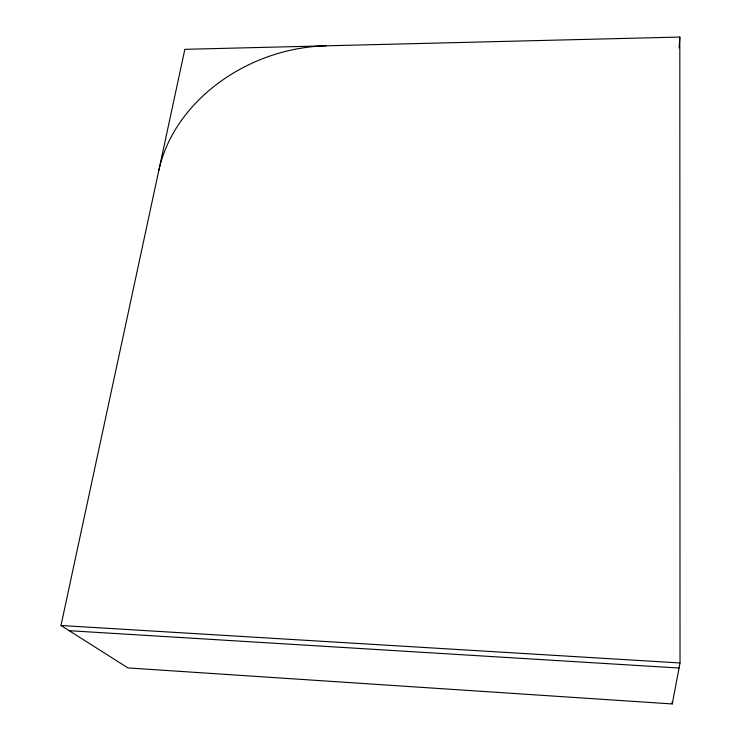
<?xml version="1.0" encoding="UTF-8"?>
<svg xmlns="http://www.w3.org/2000/svg" width="741" height="741" viewBox="0 0 741 741"><rect width="100%" height="100%" fill="white"/><g stroke="black" fill="none" stroke-linecap="round" stroke-linejoin="round"><path stroke-width="1.11" d="M672.244 703.95L680.016 662.963L679.821 37.05L184.852 49.323L60.984 625.497L127.961 667.928L672.244 703.95L672.244 701.681M679.136 47.85L679.821 37.05M60.984 625.497L680.016 662.963M69.191 630.693L679.052 668.03M158.787 170.578A156.555 126.767 -20.5 0 1 326.188 45.812"/></g></svg>
